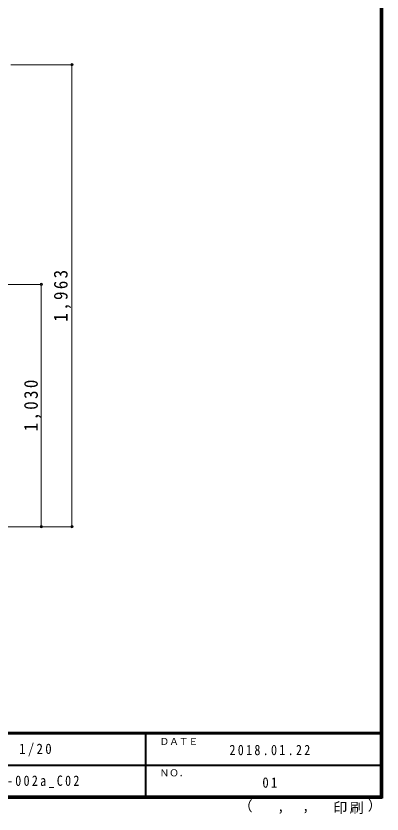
# Model space of a CAD drawing. Units: millimetres at full size, sheet at 1:20; details may follow other scales. Extents: x -3922 to 3878, y -2932 to 2722.
# Drawn here: x 2320 to 3878, y -2932 to 459 of the extents above; entities that cross this region are included whole.
import ezdxf
from ezdxf.enums import TextEntityAlignment as Align

# ---------------------------------------------------------------- set-up
doc = ezdxf.new("R2010")
doc.units = ezdxf.units.MM
doc.header["$LTSCALE"] = 20
doc.header["$PDMODE"] = 32
doc.header["$PDSIZE"] = 10
doc.layers.add('0-B_寸法', color=7, linetype='Continuous', lineweight=9)
doc.layers.add('F-1_枠', color=6, linetype='Continuous', lineweight=40)
doc.layers.add('F-A_文字', color=7, linetype='Continuous')
doc.styles.add('ＭＳ ゴシック', font='')
doc.styles.get('ＭＳ ゴシック').set_extended_font_data('MS Gothic')

msp = doc.modelspace()

# ---------------------------------------------------------------- linework, layer by layer
at = {"layer": '0-B_寸法', "color": 4}
for p, q in [((2558.32, 251.73), (2298.32, 251.73)), ((2558.32, 251.73), (2558.32, -1711.27)), ((2558.32, -1711.27), (2148.32, -1711.27))]:
    msp.add_line(p, q, dxfattribs=at)
msp.add_lwpolyline([(2428.32, -1711.27), (2428.32, -681.27), (2148.32, -681.27)], dxfattribs=at)
at = {"layer": '0-B_寸法'}
for p in [(2558.32, 251.73), (2428.32, -681.27), (2428.32, -1711.27), (2558.32, -1711.27)]:
    msp.add_point(p, dxfattribs=at)
at = {"layer": 'F-1_枠'}
for p, q in [((3871.3, 2722.29), (3871.3, -2864.37)), ((3874.63, 2722.29), (3874.63, -2864.37)), ((3877.97, 2722.29), (3877.97, -2864.37)), ((3877.97, -2587.71), (-3922.03, -2587.71)), ((3877.97, -2591.04), (-3922.03, -2591.04)), ((2871.3, -2591.04), (2871.3, -2857.71)), ((-22.03, -2724.37), (3871.3, -2724.38)), ((3877.97, -2857.71), (-3922.03, -2857.71)), ((3877.97, -2861.04), (-3922.03, -2861.04)), ((3877.97, -2864.37), (-3922.03, -2864.37))]:
    msp.add_line(p, q, dxfattribs=at)

# ---------------------------------------------------------------- texts
at = {"layer": '0-B_寸法', "char_height": 58.65, "attachment_point": 7, "rotation": 90, "style": 'ＭＳ ゴシック'}
for s, insert in [('\\T1.28;\\W0.9;1,963', (2555, -839.77)), ('\\T1.28;\\W0.9;1,030', (2428.32, -1306.27))]:
    msp.add_mtext(s, dxfattribs=dict(at, insert=insert))
at = {"layer": 'F-A_文字', "style": 'ＭＳ ゴシック'}
for s, height, p in [('ＤＡＴＥ', 29.33, (2931.3, -2647.71)), ('ＮＯ．', 29.33, (2931.3, -2781.04)), ('（', 43.99, (3267.32, -2933.25)), ('）', 43.99, (3816.9, -2930.46)), (',', 43.99, (3432.15, -2933.25)), (',', 43.99, (3538.1, -2931.39))]:
    msp.add_text(s, height=height, dxfattribs=at).set_placement(p, align=Align.BOTTOM_LEFT)
at = {"layer": 'F-A_文字', "char_height": 43.99, "attachment_point": 7, "style": 'ＭＳ ゴシック'}
for s, insert in [('\\T1.38;\\W0.9;1/20', (2333.8, -2687.71)), ('\\T1.39;\\W0.85;2018.01.22', (3228.8, -2682.71)), ('\\T1.39;\\W0.85;WT-002a_C02', (2211.3, -2821.04)), ('\\T1.36;\\W0.9;01', (3368.8, -2821.04)), ('\\T1.17;印刷', (3670.07, -2932.32))]:
    msp.add_mtext(s, dxfattribs=dict(at, insert=insert))

doc.saveas('drawing.dxf')
